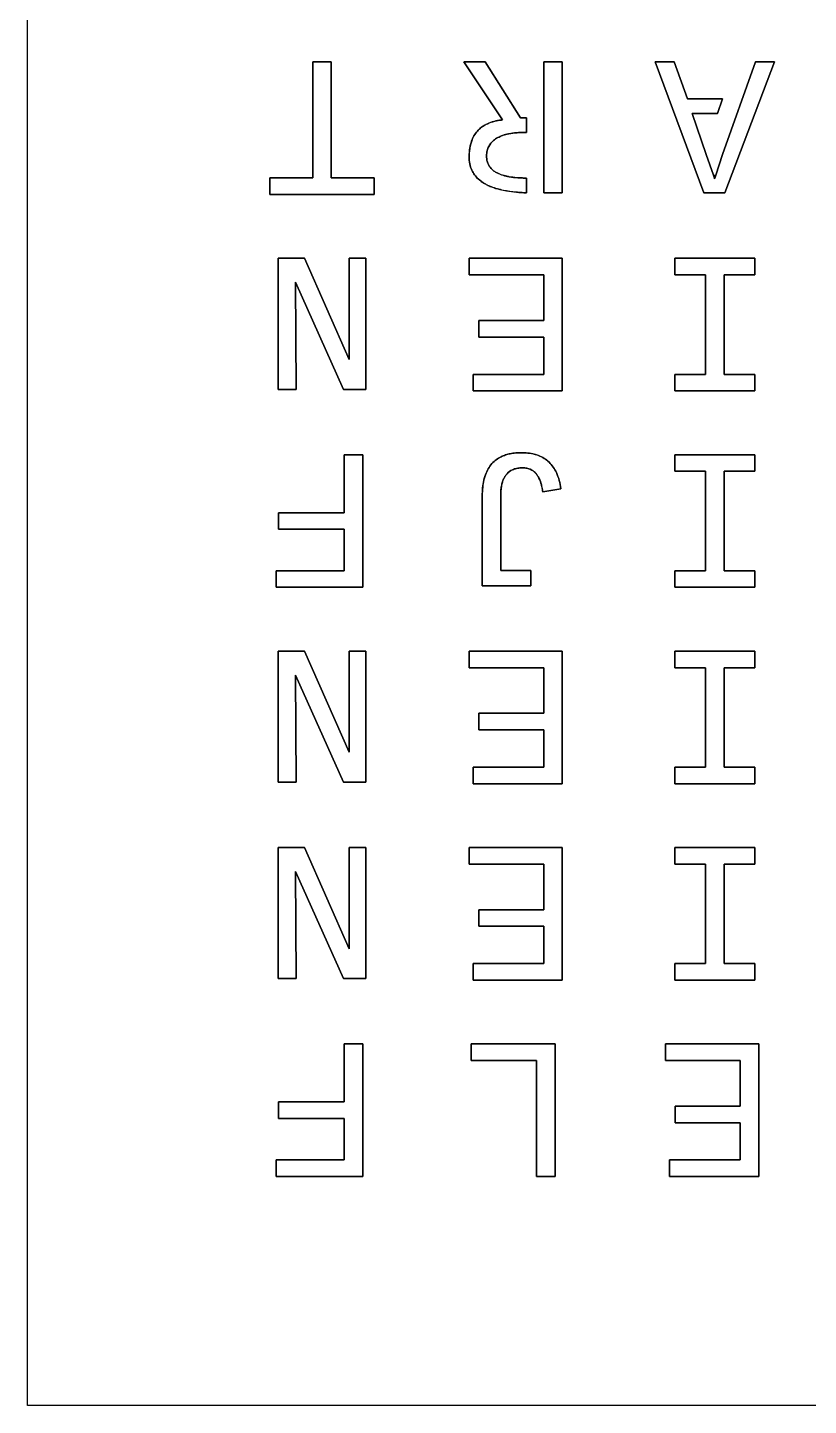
# Model space of a CAD drawing. Header units: millimetres. Extents: x -500 to 0, y -500 to 0.
# Drawn here: x -500 to -367.4, y -500 to -266.2 of the extents above; entities that cross this region are included whole.
import ezdxf

# ---------------------------------------------------------------- set-up
doc = ezdxf.new("R2010")
doc.units = ezdxf.units.MM
doc.layers.get('0').update_dxf_attribs({"color": 70})

msp = doc.modelspace()

# ---------------------------------------------------------------- linework, layer by layer
for points in [[(-500, 0), (0, 0), (0, -500), (-500, -500)], [(0, 0), (0, -500), (-500, -500), (-500, 0)], [(0, -500), (-500, -500), (-500, 0), (0, 0)], [(-451.58, -271.98), (-451.58, -291.67), (-458.88, -291.67), (-458.88, -294.49), (-441.14, -294.49), (-441.14, -291.67), (-448.44, -291.67), (-448.44, -271.98)], [(-451.58, -291.67), (-451.58, -271.98), (-448.44, -271.98), (-448.44, -291.67), (-441.14, -291.67), (-441.14, -294.49), (-458.88, -294.49), (-458.88, -291.67)], [(-458.88, -291.67), (-451.58, -291.67), (-451.58, -271.98), (-448.44, -271.98), (-448.44, -291.67), (-441.14, -291.67), (-441.14, -294.49), (-458.88, -294.49)], [(-425.96, -271.98), (-419.37, -281.82)], [(-422.33, -271.98), (-425.96, -271.98)], [(-416.3, -281.46), (-422.33, -271.98)], [(-409.22, -271.98), (-412.34, -271.98), (-412.34, -294.22), (-409.22, -294.22)], [(-412.34, -271.98), (-409.22, -271.98), (-409.22, -294.22), (-412.34, -294.22)], [(-412.34, -294.22), (-409.22, -294.22), (-409.22, -271.98), (-412.34, -271.98)], [(-383.17, -291.2), (-382.04, -287.7), (-376.45, -271.98), (-373.22, -271.98), (-381.62, -294.22), (-385.21, -294.22), (-393.46, -271.98), (-390.26, -271.98), (-387.99, -278.27), (-382.04, -278.27), (-382.88, -280.74), (-387.19, -280.74), (-384.78, -287.7), (-383.57, -291.2)], [(-393.46, -271.98), (-385.21, -294.22)], [(-390.26, -271.98), (-393.46, -271.98)], [(-387.99, -278.27), (-390.26, -271.98)], [(-376.45, -271.98), (-382.04, -287.7)], [(-381.62, -294.22), (-373.22, -271.98)], [(-373.22, -271.98), (-376.45, -271.98)], [(-382.04, -278.27), (-387.99, -278.27)], [(-382.88, -280.74), (-382.04, -278.27)], [(-415.31, -281.46), (-416.3, -281.46)], [(-387.19, -280.74), (-382.88, -280.74)], [(-384.78, -287.7), (-387.19, -280.74)], [(-383.57, -291.2), (-384.78, -287.7)], [(-382.04, -287.7), (-383.17, -291.2)], [(-415.31, -294.2), (-415.31, -291.69)], [(-385.21, -294.22), (-381.62, -294.22)], [(-445.41, -322.48), (-453, -305.31), (-457.46, -305.31), (-457.46, -327.56), (-454.42, -327.56), (-454.52, -309.39), (-446.38, -327.56), (-442.55, -327.56), (-442.55, -305.31), (-445.39, -305.31)], [(-453, -305.31), (-445.41, -322.48), (-445.39, -305.31), (-442.55, -305.31), (-442.55, -327.56), (-446.38, -327.56), (-454.52, -309.39), (-454.42, -327.56), (-457.46, -327.56), (-457.46, -305.31)], [(-445.39, -305.31), (-445.41, -322.48), (-453, -305.31), (-457.46, -305.31), (-457.46, -327.56), (-454.42, -327.56), (-454.52, -309.39), (-446.38, -327.56), (-442.55, -327.56), (-442.55, -305.31)], [(-409.22, -327.82), (-409.22, -305.31), (-425.05, -305.31), (-425.05, -308.12), (-412.37, -308.12), (-412.37, -315.86), (-423.39, -315.86), (-423.39, -318.67), (-412.37, -318.67), (-412.37, -325.01), (-424.38, -325.01), (-424.38, -327.82)], [(-409.22, -305.31), (-409.22, -327.82), (-424.38, -327.82), (-424.38, -325.01), (-412.37, -325.01), (-412.37, -318.67), (-423.39, -318.67), (-423.39, -315.86), (-412.37, -315.86), (-412.37, -308.12), (-425.05, -308.12), (-425.05, -305.31)], [(-423.39, -315.86), (-412.37, -315.86), (-412.37, -308.12), (-425.05, -308.12), (-425.05, -305.31), (-409.22, -305.31), (-409.22, -327.82), (-424.38, -327.82), (-424.38, -325.01), (-412.37, -325.01), (-412.37, -318.67), (-423.39, -318.67)], [(-390.12, -327.82), (-376.55, -327.82), (-376.55, -325.01), (-381.76, -325.01), (-381.76, -308.12), (-376.55, -308.12), (-376.55, -305.31), (-390.12, -305.31), (-390.12, -308.12), (-384.91, -308.12), (-384.91, -325.01), (-390.12, -325.01)], [(-376.55, -327.82), (-390.12, -327.82), (-390.12, -325.01), (-384.91, -325.01), (-384.91, -308.12), (-390.12, -308.12), (-390.12, -305.31), (-376.55, -305.31), (-376.55, -308.12), (-381.76, -308.12), (-381.76, -325.01), (-376.55, -325.01)], [(-390.12, -325.01), (-384.91, -325.01), (-384.91, -308.12), (-390.12, -308.12), (-390.12, -305.31), (-376.55, -305.31), (-376.55, -308.12), (-381.76, -308.12), (-381.76, -325.01), (-376.55, -325.01), (-376.55, -327.82), (-390.12, -327.82)], [(-446.24, -351.3), (-446.24, -358.34), (-457.78, -358.34), (-457.78, -361.15), (-443.08, -361.15), (-443.08, -338.64), (-446.24, -338.64), (-446.24, -348.49), (-457.38, -348.49), (-457.38, -351.3)], [(-446.24, -358.34), (-446.24, -351.3), (-457.38, -351.3), (-457.38, -348.49), (-446.24, -348.49), (-446.24, -338.64), (-443.08, -338.64), (-443.08, -361.15), (-457.78, -361.15), (-457.78, -358.34)], [(-446.24, -338.64), (-443.08, -338.64), (-443.08, -361.15), (-457.78, -361.15), (-457.78, -358.34), (-446.24, -358.34), (-446.24, -351.3), (-457.38, -351.3), (-457.38, -348.49), (-446.24, -348.49)], [(-390.12, -361.15), (-376.55, -361.15), (-376.55, -358.34), (-381.76, -358.34), (-381.76, -341.46), (-376.55, -341.46), (-376.55, -338.64), (-390.12, -338.64), (-390.12, -341.46), (-384.91, -341.46), (-384.91, -358.34), (-390.12, -358.34)], [(-376.55, -361.15), (-390.12, -361.15), (-390.12, -358.34), (-384.91, -358.34), (-384.91, -341.46), (-390.12, -341.46), (-390.12, -338.64), (-376.55, -338.64), (-376.55, -341.46), (-381.76, -341.46), (-381.76, -358.34), (-376.55, -358.34)], [(-390.12, -358.34), (-390.12, -361.15), (-376.55, -361.15), (-376.55, -358.34), (-381.76, -358.34), (-381.76, -341.46), (-376.55, -341.46), (-376.55, -338.64), (-390.12, -338.64), (-390.12, -341.46), (-384.91, -341.46), (-384.91, -358.34)], [(-422.81, -345.57), (-422.81, -360.89)], [(-414.55, -358.32), (-419.67, -358.32)], [(-414.55, -360.89), (-414.55, -358.32)], [(-422.81, -360.89), (-414.55, -360.89)], [(-445.41, -389.14), (-453, -371.98), (-457.46, -371.98), (-457.46, -394.22), (-454.42, -394.22), (-454.52, -376.05), (-446.38, -394.22), (-442.55, -394.22), (-442.55, -371.98), (-445.39, -371.98)], [(-453, -371.98), (-445.41, -389.14), (-445.39, -371.98), (-442.55, -371.98), (-442.55, -394.22), (-446.38, -394.22), (-454.52, -376.05), (-454.42, -394.22), (-457.46, -394.22), (-457.46, -371.98)], [(-445.39, -371.98), (-445.41, -389.14), (-453, -371.98), (-457.46, -371.98), (-457.46, -394.22), (-454.42, -394.22), (-454.52, -376.05), (-446.38, -394.22), (-442.55, -394.22), (-442.55, -371.98)], [(-409.22, -394.49), (-409.22, -371.98), (-425.05, -371.98), (-425.05, -374.79), (-412.37, -374.79), (-412.37, -382.53), (-423.39, -382.53), (-423.39, -385.34), (-412.37, -385.34), (-412.37, -391.67), (-424.38, -391.67), (-424.38, -394.49)], [(-409.22, -371.98), (-409.22, -394.49), (-424.38, -394.49), (-424.38, -391.67), (-412.37, -391.67), (-412.37, -385.34), (-423.39, -385.34), (-423.39, -382.53), (-412.37, -382.53), (-412.37, -374.79), (-425.05, -374.79), (-425.05, -371.98)], [(-423.39, -382.53), (-412.37, -382.53), (-412.37, -374.79), (-425.05, -374.79), (-425.05, -371.98), (-409.22, -371.98), (-409.22, -394.49), (-424.38, -394.49), (-424.38, -391.67), (-412.37, -391.67), (-412.37, -385.34), (-423.39, -385.34)], [(-390.12, -394.49), (-376.55, -394.49), (-376.55, -391.67), (-381.76, -391.67), (-381.76, -374.79), (-376.55, -374.79), (-376.55, -371.98), (-390.12, -371.98), (-390.12, -374.79), (-384.91, -374.79), (-384.91, -391.67), (-390.12, -391.67)], [(-376.55, -394.49), (-390.12, -394.49), (-390.12, -391.67), (-384.91, -391.67), (-384.91, -374.79), (-390.12, -374.79), (-390.12, -371.98), (-376.55, -371.98), (-376.55, -374.79), (-381.76, -374.79), (-381.76, -391.67), (-376.55, -391.67)], [(-390.12, -374.79), (-384.91, -374.79), (-384.91, -391.67), (-390.12, -391.67), (-390.12, -394.49), (-376.55, -394.49), (-376.55, -391.67), (-381.76, -391.67), (-381.76, -374.79), (-376.55, -374.79), (-376.55, -371.98), (-390.12, -371.98)], [(-445.41, -422.48), (-453, -405.31), (-457.46, -405.31), (-457.46, -427.56), (-454.42, -427.56), (-454.52, -409.39), (-446.38, -427.56), (-442.55, -427.56), (-442.55, -405.31), (-445.39, -405.31)], [(-453, -405.31), (-445.41, -422.48), (-445.39, -405.31), (-442.55, -405.31), (-442.55, -427.56), (-446.38, -427.56), (-454.52, -409.39), (-454.42, -427.56), (-457.46, -427.56), (-457.46, -405.31)], [(-445.39, -405.31), (-442.55, -405.31), (-442.55, -427.56), (-446.38, -427.56), (-454.52, -409.39), (-454.42, -427.56), (-457.46, -427.56), (-457.46, -405.31), (-453, -405.31), (-445.41, -422.48)], [(-409.22, -427.82), (-409.22, -405.31), (-425.05, -405.31), (-425.05, -408.12), (-412.37, -408.12), (-412.37, -415.86), (-423.39, -415.86), (-423.39, -418.67), (-412.37, -418.67), (-412.37, -425.01), (-424.38, -425.01), (-424.38, -427.82)], [(-409.22, -405.31), (-409.22, -427.82), (-424.38, -427.82), (-424.38, -425.01), (-412.37, -425.01), (-412.37, -418.67), (-423.39, -418.67), (-423.39, -415.86), (-412.37, -415.86), (-412.37, -408.12), (-425.05, -408.12), (-425.05, -405.31)], [(-423.39, -415.86), (-412.37, -415.86), (-412.37, -408.12), (-425.05, -408.12), (-425.05, -405.31), (-409.22, -405.31), (-409.22, -427.82), (-424.38, -427.82), (-424.38, -425.01), (-412.37, -425.01), (-412.37, -418.67), (-423.39, -418.67)], [(-390.12, -427.82), (-376.55, -427.82), (-376.55, -425.01), (-381.76, -425.01), (-381.76, -408.12), (-376.55, -408.12), (-376.55, -405.31), (-390.12, -405.31), (-390.12, -408.12), (-384.91, -408.12), (-384.91, -425.01), (-390.12, -425.01)], [(-376.55, -427.82), (-390.12, -427.82), (-390.12, -425.01), (-384.91, -425.01), (-384.91, -408.12), (-390.12, -408.12), (-390.12, -405.31), (-376.55, -405.31), (-376.55, -408.12), (-381.76, -408.12), (-381.76, -425.01), (-376.55, -425.01)], [(-390.12, -425.01), (-384.91, -425.01), (-384.91, -408.12), (-390.12, -408.12), (-390.12, -405.31), (-376.55, -405.31), (-376.55, -408.12), (-381.76, -408.12), (-381.76, -425.01), (-376.55, -425.01), (-376.55, -427.82), (-390.12, -427.82)], [(-446.24, -451.3), (-446.24, -458.34), (-457.78, -458.34), (-457.78, -461.15), (-443.08, -461.15), (-443.08, -438.64), (-446.24, -438.64), (-446.24, -448.49), (-457.38, -448.49), (-457.38, -451.3)], [(-446.24, -458.34), (-446.24, -451.3), (-457.38, -451.3), (-457.38, -448.49), (-446.24, -448.49), (-446.24, -438.64), (-443.08, -438.64), (-443.08, -461.15), (-457.78, -461.15), (-457.78, -458.34)], [(-446.24, -438.64), (-446.24, -448.49), (-457.38, -448.49), (-457.38, -451.3), (-446.24, -451.3), (-446.24, -458.34), (-457.78, -458.34), (-457.78, -461.15), (-443.08, -461.15), (-443.08, -438.64)], [(-410.46, -461.15), (-410.46, -438.64), (-424.68, -438.64), (-424.68, -441.46), (-413.61, -441.46), (-413.61, -461.15)], [(-410.46, -438.64), (-410.46, -461.15), (-413.61, -461.15), (-413.61, -441.46), (-424.68, -441.46), (-424.68, -438.64)], [(-424.68, -441.46), (-413.61, -441.46), (-413.61, -461.15), (-410.46, -461.15), (-410.46, -438.64), (-424.68, -438.64)], [(-375.89, -461.15), (-375.89, -438.64), (-391.71, -438.64), (-391.71, -441.46), (-379.04, -441.46), (-379.04, -449.19), (-390.05, -449.19), (-390.05, -452.01), (-379.04, -452.01), (-379.04, -458.34), (-391.04, -458.34), (-391.04, -461.15)], [(-375.89, -438.64), (-375.89, -461.15), (-391.04, -461.15), (-391.04, -458.34), (-379.04, -458.34), (-379.04, -452.01), (-390.05, -452.01), (-390.05, -449.19), (-379.04, -449.19), (-379.04, -441.46), (-391.71, -441.46), (-391.71, -438.64)], [(-390.05, -452.01), (-379.04, -452.01), (-379.04, -458.34), (-391.04, -458.34), (-391.04, -461.15), (-375.89, -461.15), (-375.89, -438.64), (-391.71, -438.64), (-391.71, -441.46), (-379.04, -441.46), (-379.04, -449.19), (-390.05, -449.19)]]:
    msp.add_lwpolyline(points, close=True)
for points in [[(-415.31, -283.95), (-415.31, -281.46), (-415.31, -283.95, 0.01285), (-415.39, -283.94, 0.010334), (-415.47, -283.94, 0.00647), (-415.62, -283.95), (-415.94, -283.95, 0.009835), (-416.57, -283.98), (-416.65, -283.98, 0.02523), (-417.99, -284.14, 0.004262), (-418.37, -284.21, 0.030046), (-419.35, -284.47, 0.040772), (-420.17, -284.83, 0.05263), (-420.92, -285.33, 0.100246), (-421.71, -286.32, 0.058631), (-421.98, -287.06, 0.051441), (-422.08, -287.9, -0.051965), (-421.98, -287.06, -0.061096), (-421.71, -286.32, -0.100005), (-420.92, -285.33, -0.055535), (-420.17, -284.83, -0.037588), (-419.35, -284.47, -0.034885), (-418.29, -284.19), (-418.13, -284.16, -0.007812), (-417.96, -284.13, -0.026707), (-416.52, -283.98, -0.01195), (-415.57, -283.95), (-415.31, -283.95), (-415.31, -281.46), (-416.3, -281.46), (-422.33, -271.98), (-425.96, -271.98), (-419.37, -281.82), (-419.61, -281.85, 0.032262), (-420.8, -282.08, 0.0442), (-421.94, -282.48), (-422.36, -282.69, 0.0724), (-423.48, -283.55)], [(-424.54, -285.22, 0.053338), (-424.92, -286.62)], [(-416.52, -283.98, 0.026707), (-417.96, -284.13), (-418.29, -284.19, 0.034885), (-419.35, -284.47)], [(-421.71, -286.32, -0.100246), (-420.92, -285.33)], [(-424.58, -290.35, -0.060135), (-424.93, -289.27, -0.051462), (-425.04, -288.07)], [(-421.88, -289.16, 0.098824), (-421.3, -290.08)], [(-422.34, -292.67, -0.057523), (-423.49, -291.85)], [(-421.25, -293.19, 0.032778), (-419.81, -293.64, 0.017387), (-418.7, -293.87, 0.019879), (-417.01, -294.09, 0.014401), (-415.31, -294.2), (-415.31, -291.69), (-415.68, -291.69, -0.017236), (-416.96, -291.63, -0.023434), (-418.24, -291.47), (-418.37, -291.45, -0.028059), (-419.35, -291.2, -0.042481), (-420.29, -290.82)], [(-419.62, -338.99, 0.097309), (-421.16, -340.14, 0.054806), (-421.81, -341.03, 0.045836), (-422.27, -342.04), (-422.53, -342.9, 0.033245), (-422.74, -344.22, 0.024499), (-422.81, -345.57), (-422.81, -360.89), (-414.55, -360.89), (-414.55, -358.32), (-419.67, -358.32), (-419.67, -345.5), (-419.67, -358.32), (-419.67, -345.5, -0.019072), (-419.65, -344.84, -0.011535), (-419.61, -344.34, -0.030562), (-419.47, -343.61, -0.040474), (-419.25, -342.89, -0.041095), (-418.97, -342.36, -0.04609), (-418.61, -341.88, -0.10084), (-417.69, -341.21, -0.053841), (-416.98, -340.97, -0.040761), (-416.23, -340.87, 0.041292), (-416.98, -340.97, 0.054598), (-417.69, -341.21, 0.099813), (-418.61, -341.88, 0.050259), (-418.97, -342.36, 0.038888), (-419.25, -342.89), (-419.31, -343.05, 0.030125), (-419.48, -343.65, 0.03333), (-419.63, -344.57, 0.021782), (-419.67, -345.5)], [(-413.98, -338.57, 0.035267), (-415.09, -338.37, 0.02929), (-416.21, -338.31)], [(-418.61, -341.88, -0.10084), (-417.69, -341.21)], [(-412.54, -344.93), (-409.45, -344.41), (-412.54, -344.93, 0.016944), (-412.64, -344.34, 0.016142), (-412.77, -343.75, 0.051302), (-413.19, -342.62, 0.009829), (-413.32, -342.37), (-413.37, -342.29), (-413.44, -342.19), (-413.53, -342.05, 0.051746), (-413.98, -341.56, 0.100251), (-414.91, -341.03, 0.05555), (-415.56, -340.89, 0.041995), (-416.23, -340.87, -0.042929), (-415.56, -340.89, -0.053587), (-414.91, -341.03, -0.100431), (-413.98, -341.56, -0.051587), (-413.56, -342.02, -0.041886), (-413.22, -342.55, -0.016818), (-413.19, -342.62, -0.031608), (-412.92, -343.26, -0.025065), (-412.73, -343.92, -0.012683), (-412.63, -344.37), (-412.58, -344.63, -0.0115), (-412.54, -344.93), (-409.45, -344.41, 0.032114), (-409.74, -343.02, 0.043272), (-410.23, -341.68, 0.043342), (-410.77, -340.75, 0.049037), (-411.46, -339.94, 0.053878), (-412.39, -339.23)], [(-413.98, -341.56, 0.100431), (-414.91, -341.03)], [(-413.19, -342.62, -0.051302), (-412.77, -343.75)]]:
    msp.add_lwpolyline(points, format="xyb")
for points in [[(-419.37, -281.82), (-419.45, -281.83), (-419.61, -281.85, 0.032262), (-420.8, -282.08, 0.012835), (-420.87, -282.09, 0.043133), (-421.94, -282.48, 0.018749), (-422.36, -282.69, 0.0724), (-423.48, -283.55, 0.050369), (-424.09, -284.33, 0.045582), (-424.54, -285.22, 0.053338), (-424.92, -286.62, 0.022957), (-425.01, -287.34, 0.01654), (-425.01, -287.43, 0.014526), (-425.04, -288.07), (-425.04, -287.98, -0.038046), (-424.91, -286.57, -0.026493), (-424.76, -285.89, -0.016694), (-424.66, -285.55, -0.015151), (-424.63, -285.46, -0.017218), (-424.59, -285.34, -0.014468), (-424.54, -285.22, -0.048109), (-424.09, -284.33, -0.053781), (-423.48, -283.55, -0.048803), (-422.76, -282.94), (-422.66, -282.88, -0.037593), (-421.94, -282.48, -0.048676), (-420.68, -282.05), (-420.52, -282.01, -0.011807), (-420.23, -281.95, -0.013394), (-420.12, -281.93, -0.018483)], [(-425.04, -288.07, 0.050398), (-424.93, -289.27, 0.057206), (-424.58, -290.35, 0.10023), (-423.49, -291.85, 0.054755), (-422.43, -292.62, 0.0218), (-421.85, -292.93, 0.010832), (-421.78, -292.96, 0.018071), (-421.65, -293.02, 0.010869), (-421.25, -293.19, 0.032778), (-419.81, -293.64, 0.017387), (-418.7, -293.87, 0.019879), (-417.01, -294.09, 0.014401), (-415.31, -294.2, -0.013948), (-416.82, -294.11), (-417.1, -294.09, -0.026793), (-419.21, -293.78, -0.019543), (-420.24, -293.52, -0.02257), (-421.25, -293.19, -0.020805), (-421.85, -292.93), (-422.07, -292.82, -0.015295), (-422.26, -292.72, -0.012201), (-422.34, -292.67, -0.057523), (-423.49, -291.85, -0.049822), (-424.11, -291.15, -0.051548), (-424.58, -290.35, -0.060135), (-424.93, -289.27, -0.051462)], [(-415.31, -291.69), (-415.68, -291.69, -0.017236), (-416.96, -291.63, -0.023434), (-418.24, -291.47, -0.016979), (-418.37, -291.45, -0.028059), (-419.35, -291.2, -0.042481), (-420.29, -290.82, -0.038767), (-420.83, -290.5, -0.045385), (-421.3, -290.08, -0.098627), (-421.88, -289.16, -0.053792), (-422.04, -288.54, -0.043393), (-422.08, -287.9, 0.043839), (-422.04, -288.54, 0.05372), (-421.88, -289.16, 0.098824), (-421.3, -290.08, 0.049638), (-420.83, -290.5, 0.036024), (-420.29, -290.82, 0.045256), (-419.29, -291.22, 0.030856), (-418.24, -291.47, 0.025421), (-416.78, -291.65), (-416.41, -291.67, 0.007152), (-415.86, -291.69, 0.000582), (-415.72, -291.69)], [(-383.37, -291.85, 0.004562), (-383.29, -291.59, 0.002784), (-383.17, -291.2, -0.002721), (-383.29, -291.59, -0.00707), (-383.37, -291.85, -0.00707), (-383.45, -291.59, -0.002721), (-383.57, -291.2, 0.002784), (-383.45, -291.59, 0.004562)], [(-416.21, -338.31, 0.022177), (-417.14, -338.35, 0.027284), (-418.07, -338.48, 0.030546), (-418.86, -338.69, 0.035351), (-419.62, -338.99, 0.097141), (-421.16, -340.14, 0.054806), (-421.81, -341.03, 0.043025), (-422.27, -342.04, 0.026969), (-422.53, -342.9, 0.033245), (-422.74, -344.22, 0.024499), (-422.81, -345.57), (-422.81, -345.45, -0.015247), (-422.77, -344.59, -0.030102), (-422.61, -343.3, -0.039386), (-422.27, -342.04, -0.045836), (-421.81, -341.03, -0.052047), (-421.16, -340.14, -0.097309), (-419.62, -338.99, -0.033405), (-418.86, -338.69, -0.027311), (-418.07, -338.48, -0.026699), (-417.14, -338.35, -0.021134)], [(-409.45, -344.41, 0.031147), (-409.74, -343.02, 0.043272), (-410.23, -341.68, 0.043342), (-410.77, -340.75, 0.048162), (-411.46, -339.94, 0.051888), (-412.31, -339.28, 0.047703), (-413.27, -338.8, 0.028636), (-413.98, -338.57, 0.035267), (-415.09, -338.37, 0.02929), (-416.21, -338.31), (-416.02, -338.31, -0.006023), (-415.67, -338.32, -0.034406), (-414.45, -338.46, -0.047138), (-413.27, -338.8, -0.099807), (-411.46, -339.94, -0.049037), (-410.77, -340.75, -0.039971), (-410.23, -341.68, -0.043265), (-409.74, -343.02, -0.032114)]]:
    msp.add_lwpolyline(points, format="xyb", close=True)

doc.saveas('drawing.dxf')
